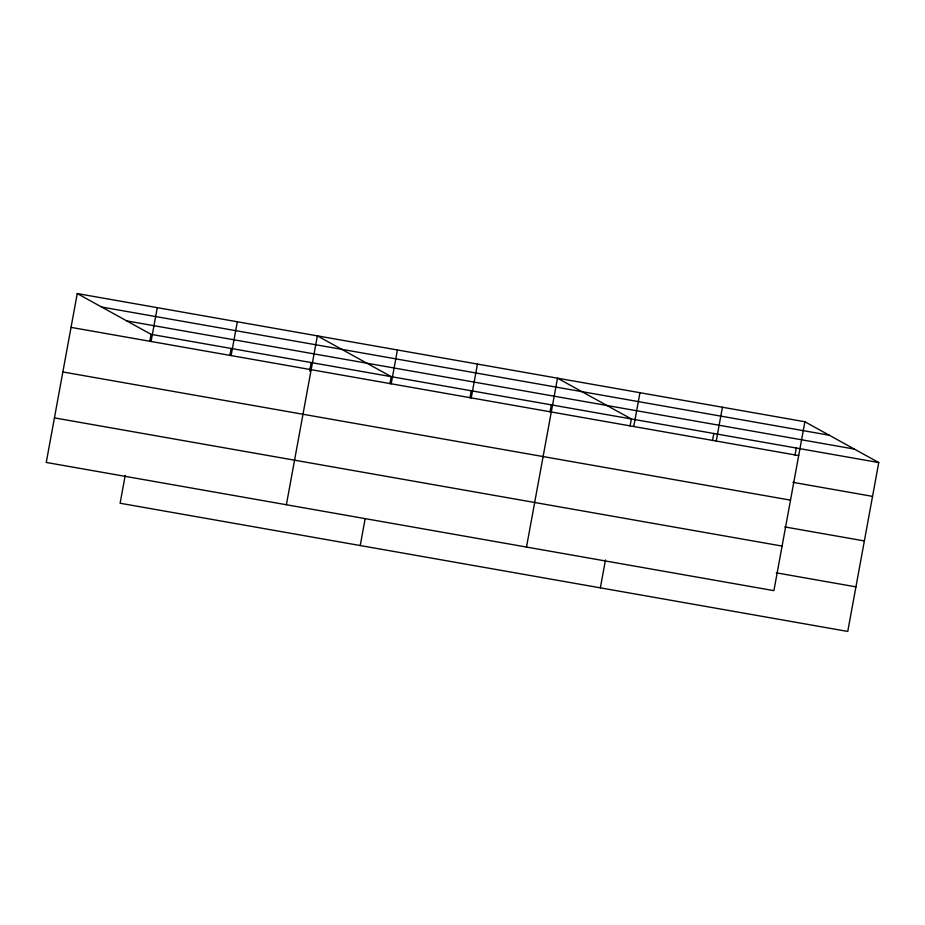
<?xml version="1.0" encoding="UTF-8"?>
<svg xmlns="http://www.w3.org/2000/svg" width="925" height="925" viewBox="0 0 925 925"><rect width="100%" height="100%" fill="white"/><g stroke="black" fill="none" stroke-linecap="round" stroke-linejoin="round"><path stroke-width="1.39" d="M77.249 293.56L46.25 462.442L773.901 590.647L804.9 421.765L77.249 293.56L151.099 334.353L878.75 462.558L847.751 631.44L120.1 503.235L125.222 475.381M149.804 341.406L151.099 334.353M151.076 341.487L157.285 307.667M229.851 355.501L231.146 348.459M231.123 355.582L237.332 321.773M309.632 371.017L311.182 362.565M286.38 504.749L317.368 335.868L391.229 376.66L389.934 383.713M360.23 545.542L365.086 519.075M391.206 383.783L397.415 349.974M469.969 397.808L471.264 390.766M471.241 397.889L477.45 364.068M550.017 411.914L551.312 404.861M526.498 547.057L557.498 378.175L631.347 418.967L630.052 426.009M600.348 587.849L605.47 559.995M633.752 426.517L639.961 392.709M712.528 440.543L713.811 433.501M716.228 441.052L722.425 407.231M794.991 455.065L796.286 448.024M101.623 307.031L829.263 435.224M126.725 320.894L854.376 449.087M71.04 327.381L798.691 455.574M792.922 482.341L872.541 496.367M62.854 371.954L790.505 500.147M784.735 526.915L864.366 540.94M54.425 417.88L782.076 546.074M776.306 572.829L855.937 586.866M804.9 421.765L878.75 462.558"/></g></svg>
